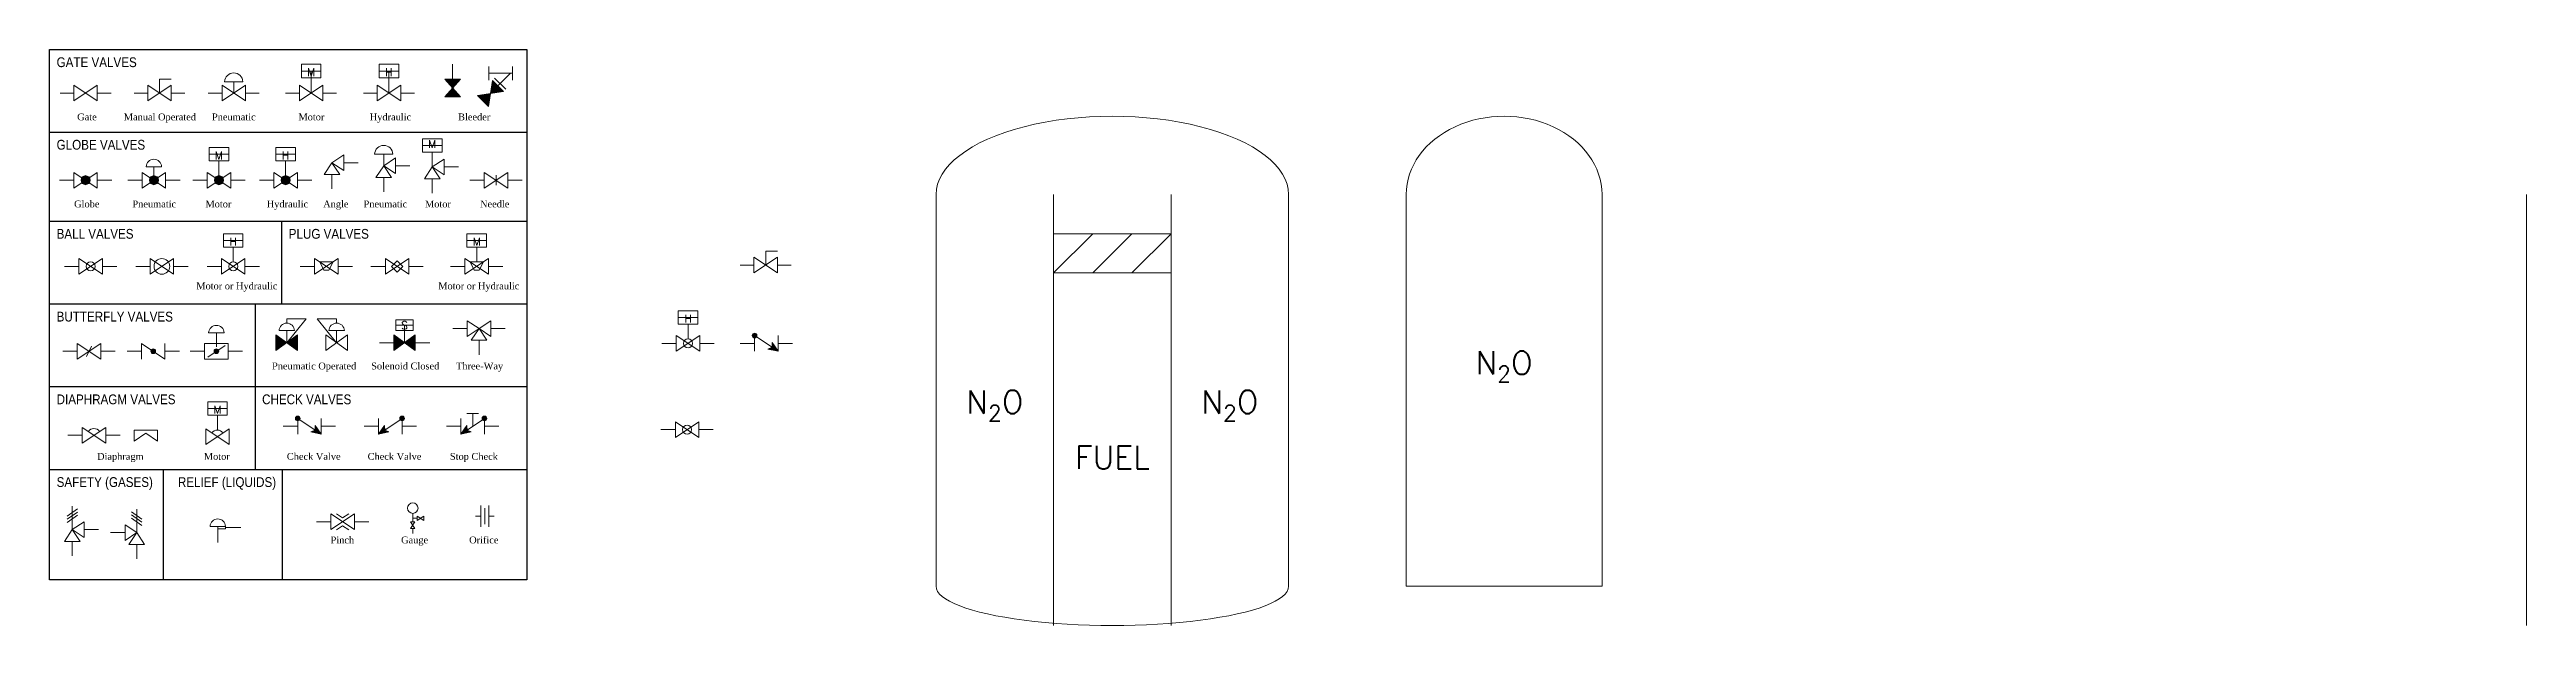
# Model space of a CAD drawing. Header units: millimetres. Extents: x 4 to 636, y -10 to 137.
import ezdxf
from ezdxf.enums import TextEntityAlignment as Align

# ---------------------------------------------------------------- set-up
doc = ezdxf.new("R2010")
doc.units = ezdxf.units.MM
doc.header["$LTSCALE"] = 50
doc.layers.add('Mechanical - ValveSymbols', color=2, linetype='Continuous', lineweight=20)
doc.layers.add('Text', color=7, linetype='Continuous')
doc.layers.add('Text Red Color', color=7, linetype='Continuous', true_color=0xff0a0a)
doc.styles.add('Arial', font='arial.ttf', dxfattribs={"height": 2.5})
doc.styles.add('Romans', font='romans.shx')
doc.styles.add('Romans-450', font='romans.shx')
doc.styles.add('Romantic', font='romantic.ttf', dxfattribs={"height": 200})

# ---------------------------------------------------------------- blocks, each defined once
blk = doc.blocks.new('GV-G')
at = {"color": 0, "linetype": 'ByBlock', "lineweight": -2}
for p, q in [((-3, 0), (-6.5, 0)), ((3, 0), (6.5, 0))]:
    blk.add_line(p, q, dxfattribs=at)
blk.add_lwpolyline([(-3, 2), (3, -2), (3, 2), (-3, -2)], close=True, dxfattribs=at)
blk = doc.blocks.new('GV-MO')
at = {"color": 0, "linetype": 'ByBlock', "lineweight": -2}
for p, q in [((-3, 0), (-6.5, 0)), ((3, 0), (6.5, 0))]:
    blk.add_line(p, q, dxfattribs=at)
blk.add_lwpolyline([(-3, 2), (3, -2), (3, 2), (-3, -2)], close=True, dxfattribs=at)
blk.add_lwpolyline([(0, 0), (0, 3.53), (3, 3.53)], dxfattribs=at)
blk = doc.blocks.new('GV-P')
at = {"color": 0, "linetype": 'ByBlock', "lineweight": -2}
for p, q in [((-3, 0), (-6.5, 0)), ((3, 0), (6.5, 0))]:
    blk.add_line(p, q, dxfattribs=at)
blk.add_lwpolyline([(-3, 2), (3, -2), (3, 2), (-3, -2)], close=True, dxfattribs=at)
blk.add_lwpolyline([(-2.33, 2.89), (2.33, 2.89, 0.96688)], format="xyb", close=True, dxfattribs=at)
blk.add_lwpolyline([(0, 0), (0, 2.89)], dxfattribs=at)
blk = doc.blocks.new('GV-M')
at = {"color": 0, "linetype": 'ByBlock', "lineweight": -2}
for p, q in [((-3, 0), (-6.5, 0)), ((-2.49, 5.62), (2.49, 5.62)), ((3, 0), (6.5, 0))]:
    blk.add_line(p, q, dxfattribs=at)
for points in [[(-2.49, 7.33), (2.49, 7.33), (2.49, 3.9), (-2.49, 3.9)], [(-3, 2), (3, -2), (3, 2), (-3, -2)]]:
    blk.add_lwpolyline(points, close=True, dxfattribs=at)
blk.add_lwpolyline([(0, 0), (0, 5.62)], dxfattribs=at)
at = {"color": 0, "linetype": 'ByBlock', "lineweight": -2, "style": 'Romans'}
blk.add_text('M', height=2, dxfattribs=at).set_placement((0, 5.31), align=Align.MIDDLE_CENTER)
blk = doc.blocks.new('GV-H')
at = {"color": 0, "linetype": 'ByBlock', "lineweight": -2}
for p, q in [((-3, 0), (-6.5, 0)), ((-2.49, 5.62), (2.49, 5.62)), ((3, 0), (6.5, 0))]:
    blk.add_line(p, q, dxfattribs=at)
for points in [[(-2.49, 7.33), (2.49, 7.33), (2.49, 3.9), (-2.49, 3.9)], [(-3, 2), (3, -2), (3, 2), (-3, -2)]]:
    blk.add_lwpolyline(points, close=True, dxfattribs=at)
blk.add_lwpolyline([(0, 0), (0, 5.62)], dxfattribs=at)
at = {"color": 0, "linetype": 'ByBlock', "lineweight": -2, "style": 'Romans'}
blk.add_text('H', height=2, dxfattribs=at).set_placement((0, 5.31), align=Align.MIDDLE_CENTER)
blk = doc.blocks.new('GV-B1')
at = {"linetype": 'ByBlock', "lineweight": -2}
h = blk.add_hatch(color=0, dxfattribs=at)
h.dxf.hatch_style = 1
h.paths.add_polyline_path([(2, 2.25), (-2, 2.25), (0, 0)])
h.paths.add_polyline_path([(0, 0), (-2, -2.25), (2, -2.25)])
at = {"color": 0, "linetype": 'ByBlock', "lineweight": -2}
blk.add_line((0, 2.25), (0, 6.03), dxfattribs=at)
blk.add_lwpolyline([(2, 2.25), (-2, -2.25), (2, -2.25), (-2, 2.25)], close=True, dxfattribs=at)
blk = doc.blocks.new('GV-B2')
at = {"linetype": 'ByBlock', "lineweight": -2}
h = blk.add_hatch(color=0, dxfattribs=at)
h.dxf.hatch_style = 1
h.paths.add_polyline_path([(-5.16, -1.82), (-5.66, -5.14), (-2.33, -4.65)])
h.paths.add_polyline_path([(-5.66, -5.14), (-8.98, -5.64), (-6.15, -8.47)])
at = {"color": 0, "linetype": 'ByBlock', "lineweight": -2}
for p, q in [((-6.09, 1.73), (-6.09, -1.73)), ((-6.09, 0), (0, 0)), ((-0.51, 0), (-3.75, -3.24)), ((0, 1.73), (0, -1.73)), ((-1.77, -4.09), (-4.6, -1.26))]:
    blk.add_line(p, q, dxfattribs=at)
blk.add_lwpolyline([(-8.98, -5.64), (-2.33, -4.65), (-5.16, -1.82), (-6.15, -8.47)], close=True, dxfattribs=at)
blk = doc.blocks.new('GLV-G')
at = {"linetype": 'ByBlock', "lineweight": -2}
h = blk.add_hatch(color=0, dxfattribs=at)
h.dxf.hatch_style = 1
edge = h.paths.add_edge_path()
edge.add_arc((0, 0), 1.15, 0, 360)
at = {"color": 0, "linetype": 'ByBlock', "lineweight": -2}
for p, q in [((-3, 0), (-6.68, 0)), ((3, 0), (6.68, 0))]:
    blk.add_line(p, q, dxfattribs=at)
blk.add_lwpolyline([(-3, 2), (3, -2), (3, 2), (-3, -2)], close=True, dxfattribs=at)
blk.add_circle((0, 0), 1.15, dxfattribs=at)
blk = doc.blocks.new('GLV-P')
at = {"linetype": 'ByBlock', "lineweight": -2}
h = blk.add_hatch(color=0, dxfattribs=at)
h.dxf.hatch_style = 1
edge = h.paths.add_edge_path()
edge.add_arc((0, 0), 1.15, 0, 360)
at = {"color": 0, "linetype": 'ByBlock', "lineweight": -2}
for p, q in [((-3, 0), (-6.68, 0)), ((3, 0), (6.68, 0))]:
    blk.add_line(p, q, dxfattribs=at)
blk.add_lwpolyline([(-3, 2), (3, -2), (3, 2), (-3, -2)], close=True, dxfattribs=at)
blk.add_lwpolyline([(-1.97, 3.43), (1.97, 3.43, 0.96688)], format="xyb", close=True, dxfattribs=at)
blk.add_lwpolyline([(0, 0), (0, 3.43)], dxfattribs=at)
blk.add_circle((0, 0), 1.15, dxfattribs=at)
blk = doc.blocks.new('GLV-M')
at = {"linetype": 'ByBlock', "lineweight": -2}
h = blk.add_hatch(color=0, dxfattribs=at)
h.dxf.hatch_style = 1
edge = h.paths.add_edge_path()
edge.add_arc((0, 0), 1.15, 0, 360)
at = {"color": 0, "linetype": 'ByBlock', "lineweight": -2}
for p, q in [((-2.49, 6.62), (2.49, 6.62)), ((-3, 0), (-6.68, 0)), ((3, 0), (6.68, 0))]:
    blk.add_line(p, q, dxfattribs=at)
for points in [[(-2.49, 8.33), (2.49, 8.33), (2.49, 4.9), (-2.49, 4.9)], [(-3, 2), (3, -2), (3, 2), (-3, -2)]]:
    blk.add_lwpolyline(points, close=True, dxfattribs=at)
blk.add_lwpolyline([(0, 0), (0, 4.9)], dxfattribs=at)
blk.add_circle((0, 0), 1.15, dxfattribs=at)
at = {"color": 0, "linetype": 'ByBlock', "lineweight": -2, "style": 'Romans'}
blk.add_text('M', height=2, dxfattribs=at).set_placement((0, 6.31), align=Align.MIDDLE_CENTER)
blk = doc.blocks.new('GLV-H')
at = {"linetype": 'ByBlock', "lineweight": -2}
h = blk.add_hatch(color=0, dxfattribs=at)
h.dxf.hatch_style = 1
edge = h.paths.add_edge_path()
edge.add_arc((0, 0), 1.15, 0, 360)
at = {"color": 0, "linetype": 'ByBlock', "lineweight": -2}
for p, q in [((-2.49, 6.62), (2.49, 6.62)), ((-3, 0), (-6.68, 0)), ((3, 0), (6.68, 0))]:
    blk.add_line(p, q, dxfattribs=at)
for points in [[(-2.49, 8.33), (2.49, 8.33), (2.49, 4.9), (-2.49, 4.9)], [(-3, 2), (3, -2), (3, 2), (-3, -2)]]:
    blk.add_lwpolyline(points, close=True, dxfattribs=at)
blk.add_lwpolyline([(0, 0), (0, 4.9)], dxfattribs=at)
blk.add_circle((0, 0), 1.15, dxfattribs=at)
at = {"color": 0, "linetype": 'ByBlock', "lineweight": -2, "style": 'Romans'}
blk.add_text('H', height=2, dxfattribs=at).set_placement((0, 6.31), align=Align.MIDDLE_CENTER)
blk = doc.blocks.new('GLV-A')
at = {"color": 0, "linetype": 'ByBlock', "lineweight": -2}
for p, q in [((3, 0), (6.68, 0)), ((0, -3), (0, -6.68))]:
    blk.add_line(p, q, dxfattribs=at)
for points in [[(2, -3), (0, 0), (-2, -3), (2, -3)], [(3, 2), (0, 0), (3, -2), (3, 2)]]:
    blk.add_lwpolyline(points, dxfattribs=at)
blk = doc.blocks.new('GLV-P1')
at = {"color": 0, "linetype": 'ByBlock', "lineweight": -2}
for p, q in [((3, 0), (6.68, 0)), ((0, -3), (0, -6.68))]:
    blk.add_line(p, q, dxfattribs=at)
blk.add_lwpolyline([(-2.33, 2.93), (2.33, 2.93, 0.96688)], format="xyb", close=True, dxfattribs=at)
for points in [[(2, -3), (0, 0), (-2, -3), (2, -3)], [(0, 0), (0, 2.93)], [(3, 2), (0, 0), (3, -2), (3, 2)]]:
    blk.add_lwpolyline(points, dxfattribs=at)
blk = doc.blocks.new('GLV-M1')
at = {"color": 0, "linetype": 'ByBlock', "lineweight": -2}
for p, q in [((-2.49, 5.49), (2.49, 5.49)), ((3, 0), (6.68, 0)), ((0, -3), (0, -6.68))]:
    blk.add_line(p, q, dxfattribs=at)
blk.add_lwpolyline([(-2.49, 7.21), (2.49, 7.21), (2.49, 3.77), (-2.49, 3.77)], close=True, dxfattribs=at)
for points in [[(2, -3), (0, 0), (-2, -3), (2, -3)], [(0, 0), (0, 3.77)], [(3, 2), (0, 0), (3, -2), (3, 2)]]:
    blk.add_lwpolyline(points, dxfattribs=at)
at = {"color": 0, "linetype": 'ByBlock', "lineweight": -2, "style": 'Romans'}
blk.add_text('M', height=2, dxfattribs=at).set_placement((0, 5.87), align=Align.MIDDLE_CENTER)
blk = doc.blocks.new('GLV-N')
at = {"color": 0, "linetype": 'ByBlock', "lineweight": -2}
for p, q in [((-3, 0), (-6.68, 0)), ((0, -1.3), (0, 1.3)), ((3, 0), (6.68, 0))]:
    blk.add_line(p, q, dxfattribs=at)
blk.add_lwpolyline([(-3, 2), (3, -2), (3, 2), (-3, -2)], close=True, dxfattribs=at)
blk = doc.blocks.new('BV-MH1')
at = {"color": 0, "linetype": 'ByBlock', "lineweight": -2}
for p, q in [((-3, 0), (-6.68, 0)), ((3, 0), (6.68, 0))]:
    blk.add_line(p, q, dxfattribs=at)
blk.add_lwpolyline([(-3, 2), (3, -2), (3, 2), (-3, -2)], close=True, dxfattribs=at)
blk.add_circle((0, 0), 1.15, dxfattribs=at)
blk = doc.blocks.new('BV-MH2')
at = {"color": 0, "linetype": 'ByBlock', "lineweight": -2}
for p, q in [((-3, 0), (-6.68, 0)), ((3, 0), (6.68, 0))]:
    blk.add_line(p, q, dxfattribs=at)
blk.add_lwpolyline([(-3, 2), (3, -2), (3, 2), (-3, -2)], close=True, dxfattribs=at)
blk.add_circle((0, 0), 2, dxfattribs=at)
blk = doc.blocks.new('BV-MH3')
at = {"color": 0, "linetype": 'ByBlock', "lineweight": -2}
for p, q in [((-2.49, 6.62), (2.49, 6.62)), ((-3, 0), (-6.68, 0)), ((3, 0), (6.68, 0))]:
    blk.add_line(p, q, dxfattribs=at)
for points in [[(-2.49, 8.33), (2.49, 8.33), (2.49, 4.9), (-2.49, 4.9)], [(-3, 2), (3, -2), (3, 2), (-3, -2)]]:
    blk.add_lwpolyline(points, close=True, dxfattribs=at)
blk.add_lwpolyline([(0, 1.15), (0, 4.9)], dxfattribs=at)
blk.add_circle((0, 0), 1.15, dxfattribs=at)
at = {"color": 0, "linetype": 'ByBlock', "lineweight": -2, "style": 'Romans'}
blk.add_text('H', height=2, dxfattribs=at).set_placement((0, 6.31), align=Align.MIDDLE_CENTER)
blk = doc.blocks.new('PV-MH1')
at = {"color": 0, "linetype": 'ByBlock', "lineweight": -2}
for p, q in [((-3, 0), (-6.68, 0)), ((3, 0), (6.68, 0))]:
    blk.add_line(p, q, dxfattribs=at)
for points in [[(-3, 2), (3, -2), (3, 2), (-3, -2)], [(0.66, -1), (1.7, 1.13), (-1.7, 1.13), (-0.66, -1)]]:
    blk.add_lwpolyline(points, close=True, dxfattribs=at)
blk = doc.blocks.new('PV-MH2')
at = {"color": 0, "linetype": 'ByBlock', "lineweight": -2}
for p, q in [((-3, 0), (-6.68, 0)), ((3, 0), (6.68, 0))]:
    blk.add_line(p, q, dxfattribs=at)
for points in [[(-3, 2), (3, -2), (3, 2), (-3, -2)], [(-1.45, 0), (0, 1.45), (1.45, 0), (0, -1.45)]]:
    blk.add_lwpolyline(points, close=True, dxfattribs=at)
blk = doc.blocks.new('PV-MH3')
at = {"color": 0, "linetype": 'ByBlock', "lineweight": -2}
for p, q in [((-2.49, 6.62), (2.49, 6.62)), ((-3, 0), (-6.68, 0)), ((3, 0), (6.68, 0))]:
    blk.add_line(p, q, dxfattribs=at)
for points in [[(-2.49, 8.33), (2.49, 8.33), (2.49, 4.9), (-2.49, 4.9)], [(-3, 2), (3, -2), (3, 2), (-3, -2)], [(0.66, -1), (1.7, 1.13), (-1.7, 1.13), (-0.66, -1)]]:
    blk.add_lwpolyline(points, close=True, dxfattribs=at)
blk.add_lwpolyline([(0, 1.13), (0, 4.9)], dxfattribs=at)
at = {"color": 0, "linetype": 'ByBlock', "lineweight": -2, "style": 'Romans'}
blk.add_text('M', height=2, dxfattribs=at).set_placement((0, 6.31), align=Align.MIDDLE_CENTER)
blk = doc.blocks.new('BTV-1')
at = {"color": 0, "linetype": 'ByBlock', "lineweight": -2}
for p, q in [((-3, 0), (-6.68, 0)), ((-0.65, -1.33), (0.65, 1.33)), ((3, 0), (6.68, 0))]:
    blk.add_line(p, q, dxfattribs=at)
blk.add_lwpolyline([(-3, 2), (3, -2), (3, 2), (-3, -2)], close=True, dxfattribs=at)
blk = doc.blocks.new('BTV-2')
at = {"linetype": 'ByBlock', "lineweight": -2}
h = blk.add_hatch(color=0, dxfattribs=at)
h.dxf.hatch_style = 1
edge = h.paths.add_edge_path()
edge.add_arc((0, 0), 0.6, 0, 360)
at = {"color": 0, "linetype": 'ByBlock', "lineweight": -2}
for p, q in [((-3, 0), (-6.68, 0)), ((3, 0), (6.68, 0))]:
    blk.add_line(p, q, dxfattribs=at)
blk.add_lwpolyline([(-3, -2), (-3, 2), (3, -2), (3, 2)], dxfattribs=at)
blk.add_circle((0, 0), 0.6, dxfattribs=at)
blk = doc.blocks.new('BTV-3')
at = {"linetype": 'ByBlock', "lineweight": -2}
h = blk.add_hatch(color=0, dxfattribs=at)
h.dxf.hatch_style = 1
edge = h.paths.add_edge_path()
edge.add_arc((0, 0), 0.6, 0, 360)
at = {"color": 0, "linetype": 'ByBlock', "lineweight": -2}
for p, q in [((-3, 0), (-6.68, 0)), ((-2.22, -1.48), (2.22, 1.48)), ((3, 0), (6.68, 0))]:
    blk.add_line(p, q, dxfattribs=at)
blk.add_lwpolyline([(-1.97, 4.7), (1.97, 4.7, 0.96688)], format="xyb", close=True, dxfattribs=at)
blk.add_lwpolyline([(-3, 2), (3, 2), (3, -2), (-3, -2)], close=True, dxfattribs=at)
blk.add_lwpolyline([(0, 1.1), (0, 4.7)], dxfattribs=at)
blk.add_circle((0, 0), 0.6, dxfattribs=at)
blk = doc.blocks.new('PO-1')
at = {"linetype": 'ByBlock', "lineweight": -2}
h = blk.add_hatch(color=0, dxfattribs=at)
h.dxf.hatch_style = 1
h.paths.add_polyline_path([(2.75, 2), (0, 0), (2.75, -2)])
h.paths.add_polyline_path([(-2.75, 2), (-2.75, -2), (0, 0)])
at = {"color": 0, "linetype": 'ByBlock', "lineweight": -2}
blk.add_lwpolyline([(-2.75, 2), (2.75, -2), (2.75, 2), (-2.75, -2)], close=True, dxfattribs=at)
blk.add_lwpolyline([(-1.97, 3.1), (1.97, 3.1, 0.96688)], format="xyb", close=True, dxfattribs=at)
for points in [[(0, 0), (4.97, 6.14), (0, 6.14), (0, 5)], [(0, 0), (0, 3.1)]]:
    blk.add_lwpolyline(points, dxfattribs=at)
blk = doc.blocks.new('PO-2')
at = {"color": 0, "linetype": 'ByBlock', "lineweight": -2}
for points in [[(0, 0), (-4.97, 6.14), (0, 6.14), (0, 5)], [(0, 0), (0, 3.1)]]:
    blk.add_lwpolyline(points, dxfattribs=at)
blk.add_lwpolyline([(2.75, 2), (-2.75, -2), (-2.75, 2), (2.75, -2)], close=True, dxfattribs=at)
blk.add_lwpolyline([(1.97, 3.1), (-1.97, 3.1, -0.96688)], format="xyb", close=True, dxfattribs=at)
blk = doc.blocks.new('SC')
at = {"linetype": 'ByBlock', "lineweight": -2}
h = blk.add_hatch(color=0, dxfattribs=at)
h.dxf.hatch_style = 1
h.paths.add_polyline_path([(2.75, 2), (0, 0), (2.75, -2)])
h.paths.add_polyline_path([(-2.75, 2), (-2.75, -2), (0, 0)])
at = {"color": 0, "linetype": 'ByBlock', "lineweight": -2}
for p, q in [((-2.75, 0), (-6.43, 0)), ((-2.19, 4.47), (2.19, 4.47)), ((6.43, 0), (2.75, 0))]:
    blk.add_line(p, q, dxfattribs=at)
for points in [[(-2.75, 2), (2.75, -2), (2.75, 2), (-2.75, -2)], [(-2.19, 5.83), (2.19, 5.83), (2.19, 3.1), (-2.19, 3.1)]]:
    blk.add_lwpolyline(points, close=True, dxfattribs=at)
blk.add_lwpolyline([(0, 0), (0, 4.47)], dxfattribs=at)
at = {"color": 0, "linetype": 'ByBlock', "lineweight": -2, "style": 'Romans'}
blk.add_text('S', height=2, dxfattribs=at).set_placement((0, 4.47), align=Align.MIDDLE_CENTER)
blk = doc.blocks.new('TW')
at = {"color": 0, "linetype": 'ByBlock', "lineweight": -2}
for p, q in [((-3, 0), (-6.68, 0)), ((3, 0), (6.68, 0)), ((0, -3), (0, -6.68))]:
    blk.add_line(p, q, dxfattribs=at)
for points in [[(-3, 2), (0, 0), (-3, -2), (-3, 2)], [(2, -3), (0, 0), (-2, -3), (2, -3)], [(3, 2), (0, 0), (3, -2), (3, 2)]]:
    blk.add_lwpolyline(points, dxfattribs=at)
blk = doc.blocks.new('DV-D1')
at = {"color": 0, "linetype": 'ByBlock', "lineweight": -2}
for p, q in [((-3, 0), (-6.68, 0)), ((3, 0), (6.68, 0))]:
    blk.add_line(p, q, dxfattribs=at)
blk.add_lwpolyline([(-3, 2), (3, -2), (3, 2), (-3, -2)], close=True, dxfattribs=at)
blk.add_arc((0, 0), 1.7, 33.69007, 146.30993, dxfattribs=at)
blk = doc.blocks.new('DV-D2')
at = {"color": 0, "linetype": 'ByBlock', "lineweight": -2}
blk.add_lwpolyline([(6, 0), (0, 0), (0, -2.81), (3, -0.81), (6, -2.81)], close=True, dxfattribs=at)
blk = doc.blocks.new('DV-M')
at = {"color": 0, "linetype": 'ByBlock', "lineweight": -2}
blk.add_line((-2.49, 7.22), (2.49, 7.22), dxfattribs=at)
for points in [[(-2.49, 8.93), (2.49, 8.93), (2.49, 5.5), (-2.49, 5.5)], [(-3, 2), (3, -2), (3, 2), (-3, -2)]]:
    blk.add_lwpolyline(points, close=True, dxfattribs=at)
blk.add_lwpolyline([(0, 1.7), (0, 5.5)], dxfattribs=at)
blk.add_arc((0, 0), 1.7, 33.69007, 146.30993, dxfattribs=at)
at = {"color": 0, "linetype": 'ByBlock', "lineweight": -2, "style": 'Romans'}
blk.add_text('M', height=2, dxfattribs=at).set_placement((0, 6.91), align=Align.MIDDLE_CENTER)
blk = doc.blocks.new('CV-1')
at = {"linetype": 'ByBlock', "lineweight": -2}
h = blk.add_hatch(color=0, dxfattribs=at)
h.dxf.hatch_style = 1
edge = h.paths.add_edge_path()
edge.add_arc((0, 2), 0.6, 0, 360)
h = blk.add_hatch(color=0, dxfattribs=at)
h.dxf.hatch_style = 1
h.paths.add_polyline_path([(4.47, 0.21), (4.45, -0.97), (3.37, -1.43), (6, -2)])
at = {"color": 0, "linetype": 'ByBlock', "lineweight": -2}
for p, q in [((0, 0), (-3.68, 0)), ((6, 0), (9.68, 0))]:
    blk.add_line(p, q, dxfattribs=at)
for points in [[(0, -2), (0, 2), (4.45, -0.97)], [(6, -2), (6, 2)]]:
    blk.add_lwpolyline(points, dxfattribs=at)
blk.add_lwpolyline([(6, -2), (4.47, 0.21), (4.45, -0.97), (3.37, -1.43)], close=True, dxfattribs=at)
blk.add_circle((0, 2), 0.6, dxfattribs=at)
blk = doc.blocks.new('CV-2')
at = {"linetype": 'ByBlock', "lineweight": -2}
h = blk.add_hatch(color=0, dxfattribs=at)
h.dxf.hatch_style = 1
h.paths.add_polyline_path([(-4.47, 0.21), (-4.45, -0.97), (-3.37, -1.43), (-6, -2)])
h = blk.add_hatch(color=0, dxfattribs=at)
h.dxf.hatch_style = 1
edge = h.paths.add_edge_path()
edge.add_arc((0, 2), 0.6, 180, 540, ccw=False)
at = {"color": 0, "linetype": 'ByBlock', "lineweight": -2}
for p, q in [((-6, 0), (-9.68, 0)), ((0, 0), (3.68, 0))]:
    blk.add_line(p, q, dxfattribs=at)
for points in [[(-6, -2), (-6, 2)], [(0, -2), (0, 2), (-4.45, -0.97)]]:
    blk.add_lwpolyline(points, dxfattribs=at)
blk.add_lwpolyline([(-6, -2), (-4.47, 0.21), (-4.45, -0.97), (-3.37, -1.43)], close=True, dxfattribs=at)
blk.add_circle((0, 2), 0.6, dxfattribs=at)
blk = doc.blocks.new('STC')
at = {"linetype": 'ByBlock', "lineweight": -2}
h = blk.add_hatch(color=0, dxfattribs=at)
h.dxf.hatch_style = 1
h.paths.add_polyline_path([(-4.47, 0.21), (-4.45, -0.97), (-3.37, -1.43), (-6, -2)])
h = blk.add_hatch(color=0, dxfattribs=at)
h.dxf.hatch_style = 1
edge = h.paths.add_edge_path()
edge.add_arc((0, 2), 0.6, 180, 540, ccw=False)
at = {"color": 0, "linetype": 'ByBlock', "lineweight": -2}
for p, q in [((-6, 0), (-9.68, 0)), ((-4.5, 3.29), (-1.5, 3.29)), ((-3, 0), (-3, 3.29)), ((0, 0), (3.68, 0))]:
    blk.add_line(p, q, dxfattribs=at)
for points in [[(-6, -2), (-6, 2)], [(0, -2), (0, 2), (-4.45, -0.97)]]:
    blk.add_lwpolyline(points, dxfattribs=at)
blk.add_lwpolyline([(-6, -2), (-4.47, 0.21), (-4.45, -0.97), (-3.37, -1.43)], close=True, dxfattribs=at)
blk.add_circle((0, 2), 0.6, dxfattribs=at)
blk = doc.blocks.new('SG-1')
at = {"color": 0, "linetype": 'ByBlock', "lineweight": -2}
for p, q in [((-1.31, 3.44), (1.31, 5.29)), ((-1.31, 2.65), (1.31, 4.5)), ((-1.31, 1.85), (1.31, 3.7)), ((3, 0), (6.68, 0)), ((0, -3), (0, -6.68))]:
    blk.add_line(p, q, dxfattribs=at)
for points in [[(2, -3), (0, 0), (-2, -3), (2, -3)], [(0, 0), (0, 5.98)], [(3, 2), (0, 0), (3, -2), (3, 2)]]:
    blk.add_lwpolyline(points, dxfattribs=at)
blk = doc.blocks.new('SG-2')
at = {"color": 0, "linetype": 'ByBlock', "lineweight": -2}
for p, q in [((-3, 0), (-6.68, 0)), ((1.31, 3.44), (-1.31, 5.29)), ((1.31, 2.65), (-1.31, 4.5)), ((1.31, 1.85), (-1.31, 3.7)), ((0, -3), (0, -6.68))]:
    blk.add_line(p, q, dxfattribs=at)
for points in [[(-3, 2), (0, 0), (-3, -2), (-3, 2)], [(-2, -3), (0, 0), (2, -3), (-2, -3)], [(0, 0), (0, 5.98)]]:
    blk.add_lwpolyline(points, dxfattribs=at)
blk = doc.blocks.new('RL')
at = {"color": 0, "linetype": 'ByBlock', "lineweight": -2}
for p, q in [((1.97, 0), (1.97, -0.62)), ((1.97, -0.62), (0, -0.62)), ((1.97, -0.31), (5.91, -0.31))]:
    blk.add_line(p, q, dxfattribs=at)
blk.add_lwpolyline([(-1.97, 0), (1.97, 0, 0.96688)], format="xyb", close=True, dxfattribs=at)
blk.add_lwpolyline([(0, -4.1), (0, 0)], dxfattribs=at)
blk = doc.blocks.new('PINCH')
at = {"color": 0, "linetype": 'ByBlock', "lineweight": -2}
for p, q in [((-3, 0), (-6.68, 0)), ((3, 0), (6.68, 0))]:
    blk.add_line(p, q, dxfattribs=at)
blk.add_lwpolyline([(-3, 2), (3, -2), (3, 2), (-3, -2)], close=True, dxfattribs=at)
for points in [[(-1.55, 2.05), (0, 1.02), (1.55, 2.05)], [(-1.55, -2.05), (0, -1.02), (1.55, -2.05)]]:
    blk.add_lwpolyline(points, dxfattribs=at)
blk = doc.blocks.new('GAUGE')
at = {"color": 0, "linetype": 'ByBlock', "lineweight": -2}
for p, q in [((0, 0), (0, -2.14)), ((0, -1.25), (1.12, -1.25)), ((0, -3.83), (0, -5.11))]:
    blk.add_line(p, q, dxfattribs=at)
for points in [[(0.56, -2.14), (-0.56, -3.83), (0.56, -3.83), (-0.56, -2.14)], [(1.12, -0.69), (2.81, -1.82), (2.81, -0.69), (1.12, -1.82)]]:
    blk.add_lwpolyline(points, close=True, dxfattribs=at)
blk.add_circle((0, 1.35), 1.35, dxfattribs=at)
blk = doc.blocks.new('ORIFICE')
at = {"color": 0, "linetype": 'ByBlock', "lineweight": -2}
for p, q in [((-1.02, 0), (-2.35, 0)), ((-1.02, 2.69), (-1.02, -2.69)), ((0, 2.04), (0, -2.04)), ((1.02, 2.69), (1.02, -2.69)), ((1.02, 0), (2.35, 0))]:
    blk.add_line(p, q, dxfattribs=at)

msp = doc.modelspace()

# ---------------------------------------------------------------- linework, layer by layer
for p, q in [((3.69, 115.94), (125.51, 115.94)), ((3.69, 93.2), (125.51, 93.2)), ((62.94, 93.2), (62.94, 72.08)), ((3.69, 72.08), (125.51, 72.08)), ((56.14, 72.08), (56.14, 29.83)), ((3.69, 50.96), (125.51, 50.96)), ((3.69, 29.83), (125.51, 29.83)), ((32.71, 29.83), (32.71, 1.69)), ((63.1, 29.83), (63.1, 1.69))]:
    msp.add_line(p, q)
msp.add_lwpolyline([(3.69, 137.02), (125.51, 137.02), (125.51, 1.69), (3.69, 1.69)], close=True)
at = {"layer": 'Mechanical - ValveSymbols'}
for p, q in [((230, 100), (230, 0)), ((260, 100), (260, -10)), ((290, -10), (290, 100)), ((320, 100), (320, 0)), ((350, 100), (350, 0)), ((400, 0), (400, 100)), ((635.98, 100), (635.98, -10)), ((290, 90), (260, 90)), ((260, 90), (260, 80)), ((270, 90), (260, 80)), ((270, 80), (280, 90)), ((280, 90), (290, 90)), ((290, 90), (280, 80)), ((290, 80), (290, 90)), ((260, 80), (290, 80)), ((260, 80), (270, 80)), ((280, 80), (290, 80)), ((350, 0), (400, 0))]:
    msp.add_line(p, q, dxfattribs=at)
for centre, major_axis, ratio in [((275, 100), (45, 0), 0.444444), ((375, 100), (25, 0), 0.8)]:
    msp.add_ellipse(centre, major_axis=major_axis, ratio=ratio, start_param=0, end_param=3.141593, dxfattribs=at)
at = {"layer": 'Mechanical - ValveSymbols', "extrusion": (0, 0, -1)}
msp.add_ellipse((275, 0), major_axis=(45, 0), ratio=0.222222, start_param=0, end_param=3.141593, dxfattribs=at)

# ---------------------------------------------------------------- block references
at = {"layer": 'Mechanical - ValveSymbols'}
for name, p in [('GV-M', (70.46, 125.91)), ('GV-H', (90.34, 125.91)), ('GV-B1', (106.58, 127.22)), ('GV-G', (12.89, 125.91)), ('GV-MO', (31.77, 125.91)), ('GV-P', (50.72, 125.91)), ('GV-B2', (121.9, 130.95)), ('GLV-M1', (101.39, 107.04)), ('GLV-P', (30.33, 103.67)), ('GLV-M', (46.94, 103.67)), ('GLV-H', (63.96, 103.67)), ('GLV-A', (75.78, 108.12)), ('GLV-P1', (88.99, 107.36)), ('GLV-G', (12.89, 103.67)), ('GLV-N', (117.67, 103.67)), ('BV-MH3', (50.58, 81.67)), ('PV-MH3', (112.74, 81.67)), ('BV-MH1', (14.21, 81.67)), ('BV-MH2', (32.36, 81.67)), ('PV-MH1', (74.36, 81.67)), ('PV-MH2', (92.42, 81.67)), ('GV-MO', (186.5, 82)), ('BV-MH3', (166.68, 62)), ('BTV-3', (46.28, 60)), ('PO-1', (64.24, 62.17)), ('PO-2', (76.98, 62.17)), ('SC', (94.31, 62.17)), ('TW', (113.33, 65.79)), ('CV-1', (183.68, 62)), ('BTV-1', (13.75, 60)), ('BTV-2', (30.16, 60)), ('DV-M', (46.55, 38.18)), ('DV-D1', (15.02, 38.57)), ('DV-D2', (25.29, 39.89)), ('CV-1', (67.04, 40.85)), ('CV-2', (93.7, 40.85)), ('STC', (114.71, 40.85)), ('BV-MH1', (166.45, 40)), ('SG-1', (9.51, 14.46)), ('SG-2', (25.96, 13.7)), ('GAUGE', (96.41, 18.61)), ('ORIFICE', (114.81, 17.89)), ('RL', (46.64, 15.29)), ('PINCH', (78.51, 16.47))]:
    msp.add_blockref(name, p, dxfattribs=at)

# ---------------------------------------------------------------- texts
at = {"layer": 'Mechanical - ValveSymbols', "char_height": 5.8715, "attachment_point": 1, "style": 'Romans-450'}
for s, width, insert in [('\\A1;\\pxqc;N{\\H0.7x;\\S^ 2;}O', 50, (350, 60)), ('\\A1;\\pxqc;N{\\H0.7x;\\S^ 2;}O', 30, (230, 50)), ('\\A1;\\pxqc;N{\\H0.7x;\\S^ 2;}O', 30, (290, 50)), ('\\A1;\\pxqc;FUEL', 90, (230, 35.87))]:
    msp.add_mtext_dynamic_manual_height_columns(s, width=width, gutter_width=29.36, heights=[0], dxfattribs=dict(at, insert=insert))
at = {"layer": 'Text', "style": 'Romantic'}
for s, p in [('Gate', (10.75, 118.94)), ('Manual Operated', (22.65, 118.94)), ('Pneumatic', (45.15, 118.94)), ('Motor', (67.24, 118.94)), ('Hydraulic', (85.43, 118.94)), ('Bleeder', (107.98, 118.94)), ('Globe', (9.97, 96.72)), ('Pneumatic', (24.85, 96.72)), ('Motor', (43.5, 96.72)), ('Hydraulic', (59.14, 96.72)), ('Angle', (73.55, 96.72)), ('Pneumatic', (83.85, 96.72)), ('Motor', (99.54, 96.72)), ('Needle', (113.59, 96.72)), ('Motor or Hydraulic', (41.16, 75.8)), ('Motor or Hydraulic', (102.92, 75.8)), ('Pneumatic Operated', (60.48, 55.36)), ('Solenoid Closed', (85.79, 55.36)), ('Three-Way', (107.46, 55.36)), ('Diaphragm', (15.82, 32.28)), ('Motor', (43.09, 32.28)), ('Check Valve', (64.27, 32.28)), ('Check Valve', (84.89, 32.28)), ('Stop Check', (105.89, 32.28)), ('Pinch', (75.43, 10.95)), ('Gauge', (93.44, 10.95)), ('Orifice', (110.82, 10.95))]:
    msp.add_text(s, height=1.75, dxfattribs=at).set_placement(p)
at = {"layer": 'Text Red Color', "style": 'Arial', "width": 0.85}
for s, p in [('GATE VALVES', (5.5, 132.53)), ('GLOBE VALVES', (5.5, 111.46)), ('BALL VALVES', (5.5, 88.72)), ('PLUG VALVES', (64.75, 88.72)), ('BUTTERFLY VALVES', (5.5, 67.59)), ('DIAPHRAGM VALVES', (5.5, 46.47)), ('CHECK VALVES', (57.95, 46.47)), ('SAFETY (GASES)', (5.5, 25.35)), ('RELIEF (LIQUIDS)', (36.46, 25.35))]:
    msp.add_text(s, height=2.5, dxfattribs=at).set_placement(p)

doc.saveas('drawing.dxf')
